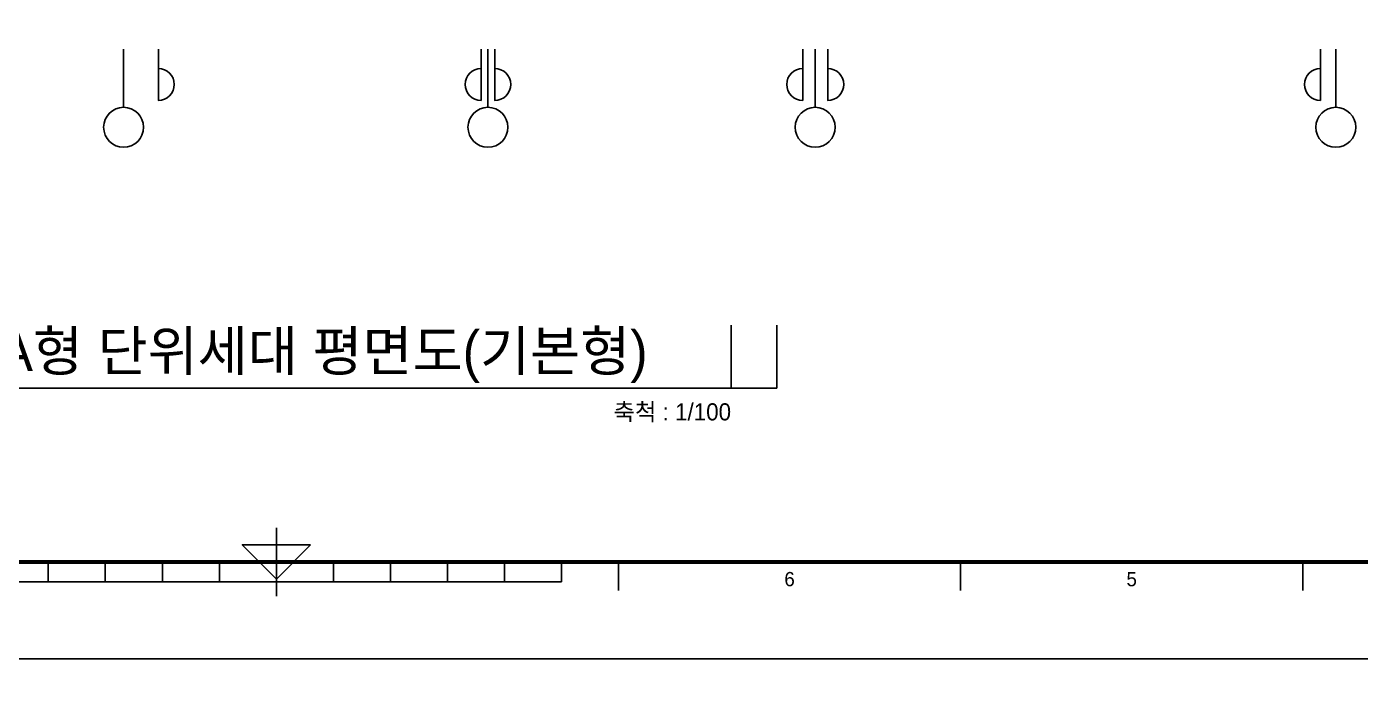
# Model space of a CAD drawing. Header units: millimetres. Extents: x -24416 to 92204, y -190080 to 23760.
# Drawn here: x 18860 to 30555, y -160655 to -154840 of the extents above; entities that cross this region are included whole.
import ezdxf
from ezdxf.enums import TextEntityAlignment as Align

# ---------------------------------------------------------------- set-up
doc = ezdxf.new("R2010")
doc.units = ezdxf.units.MM
doc.header["$LTSCALE"] = 50
doc.linetypes.add('AUDIT_D_220706163347-0', pattern=[0])
for name, color, linetype in [('A-치수', 7, 'AUDIT_D_220706163347-0'), ('AA-BORD-FORM', 7, 'Continuous'), ('AA-BORD-TEXT', 3, 'Continuous'), ('AA-XXXX-SYMB', 7, 'Continuous'), ('AA-XXXX-TEXT', 3, 'Continuous'), ('DIM', 7, 'AUDIT_D_220706163347-0')]:
    doc.layers.add(name, color=color, linetype=linetype)
doc.layers.add('Defpoint', color=135, linetype='Continuous', plot=False)
doc.styles.add('HAUD01', font='Dotum.ttf')

# ---------------------------------------------------------------- blocks, each defined once
blk = doc.blocks.new('중심')
at = {"layer": 'DIM'}
blk.add_line((-350, 0), (0, 0), dxfattribs=at)
blk.add_circle((-470, 0), 120, dxfattribs=at)
blk = doc.blocks.new('DIM-1108')
at = {"layer": 'DIM'}
for points in [[(20014.9, -178965.8, -1), (20014.9, -179245.8), (20014.9, -178795.8)], [(22844.9, -178965.8, 1), (22844.9, -179245.8), (22844.9, -178795.8)], [(22964.9, -178965.8, -1), (22964.9, -179245.8), (22964.9, -178795.8)], [(25664.9, -178965.8, 1), (25664.9, -179245.8), (25664.9, -178795.8)], [(25884.9, -178965.8, -1), (25884.9, -179245.8), (25884.9, -178795.8)], [(30204.9, -178965.8, 1), (30204.9, -179245.8), (30204.9, -178795.8)]]:
    blk.add_lwpolyline(points, format="xyb", dxfattribs=at)
at = {"layer": 'A-치수', "xscale": 1.458333333333342, "yscale": 1.458333333333342, "zscale": 1.458333333333342, "rotation": 90}
for p in [(19709.9, -178795.8), (22904.9, -178795.8), (25774.9, -178795.8), (30339.9, -178795.8)]:
    blk.add_blockref('중심', p, dxfattribs=at)
blk = doc.blocks.new('XR-FORM 청주월명')
at = {"layer": 'AA-BORD-FORM', "color": 2}
for p, q in [((421, 23), (421, 11)), ((381, 17), (381, 13.5)), ((391, 17), (391, 13.5)), ((401, 17), (401, 13.5)), ((411, 17), (411, 13.5)), ((431, 17), (431, 13.5)), ((441, 17), (441, 13.5)), ((451, 17), (451, 13.5)), ((461, 17), (461, 13.5)), ((471, 17), (471, 13.5)), ((481, 17), (481, 12)), ((541, 17), (541, 12)), ((601, 17), (601, 12)), ((371, 13.5), (471, 13.5))]:
    blk.add_line(p, q, dxfattribs=at)
at = {"layer": 'AA-BORD-FORM', "color": 1}
blk.add_lwpolyline([(0, 0), (841, 0), (841, 594), (0, 594)], close=True, dxfattribs=at)
at = {"layer": 'AA-BORD-FORM', "color": 2, "const_width": 0.682}
blk.add_lwpolyline([(21, 17), (21, 577), (821, 577), (821, 17)], close=True, dxfattribs=at)
at = {"layer": 'AA-BORD-FORM', "color": 2}
blk.add_lwpolyline([(427, 20), (421, 14), (415, 20)], close=True, dxfattribs=at)
at = {"layer": 'AA-BORD-TEXT', "color": 7, "style": 'HAUD01'}
for s, p in [('6', (511, 13.99)), ('5', (571, 13.99))]:
    blk.add_text(s, height=2.5, dxfattribs=at).set_placement(p, align=Align.MIDDLE_CENTER)

msp = doc.modelspace()

# ---------------------------------------------------------------- linework, layer by layer
at = {"layer": 'AA-XXXX-SYMB', "color": 3}
msp.add_line((16663, -158006), (25437, -158006), dxfattribs=at)
at = {"layer": 'Defpoint'}
for p, q in [((25037, -158006), (25037, -157456)), ((25437, -158006), (25437, -157456))]:
    msp.add_line(p, q, dxfattribs=at)

# ---------------------------------------------------------------- block references
msp.add_blockref('DIM-1108', (0, 23760))
at = {"xscale": 50, "yscale": 50, "zscale": 50}
for p in [(0, -160380), (0, -190080)]:
    msp.add_blockref('XR-FORM 청주월명', p, dxfattribs=at)

# ---------------------------------------------------------------- texts
at = {"layer": 'AA-XXXX-TEXT', "style": 'HAUD01'}
msp.add_text('P134㎡A형 단위세대 평면도(기본형)', height=350, dxfattribs=at).set_placement((17063, -157856))
at = {"layer": 'AA-XXXX-TEXT', "insert": (25037, -158306), "char_height": 150, "attachment_point": 9, "style": 'HAUD01'}
msp.add_mtext('축척 : 1/100', dxfattribs=at)

doc.saveas('drawing.dxf')
